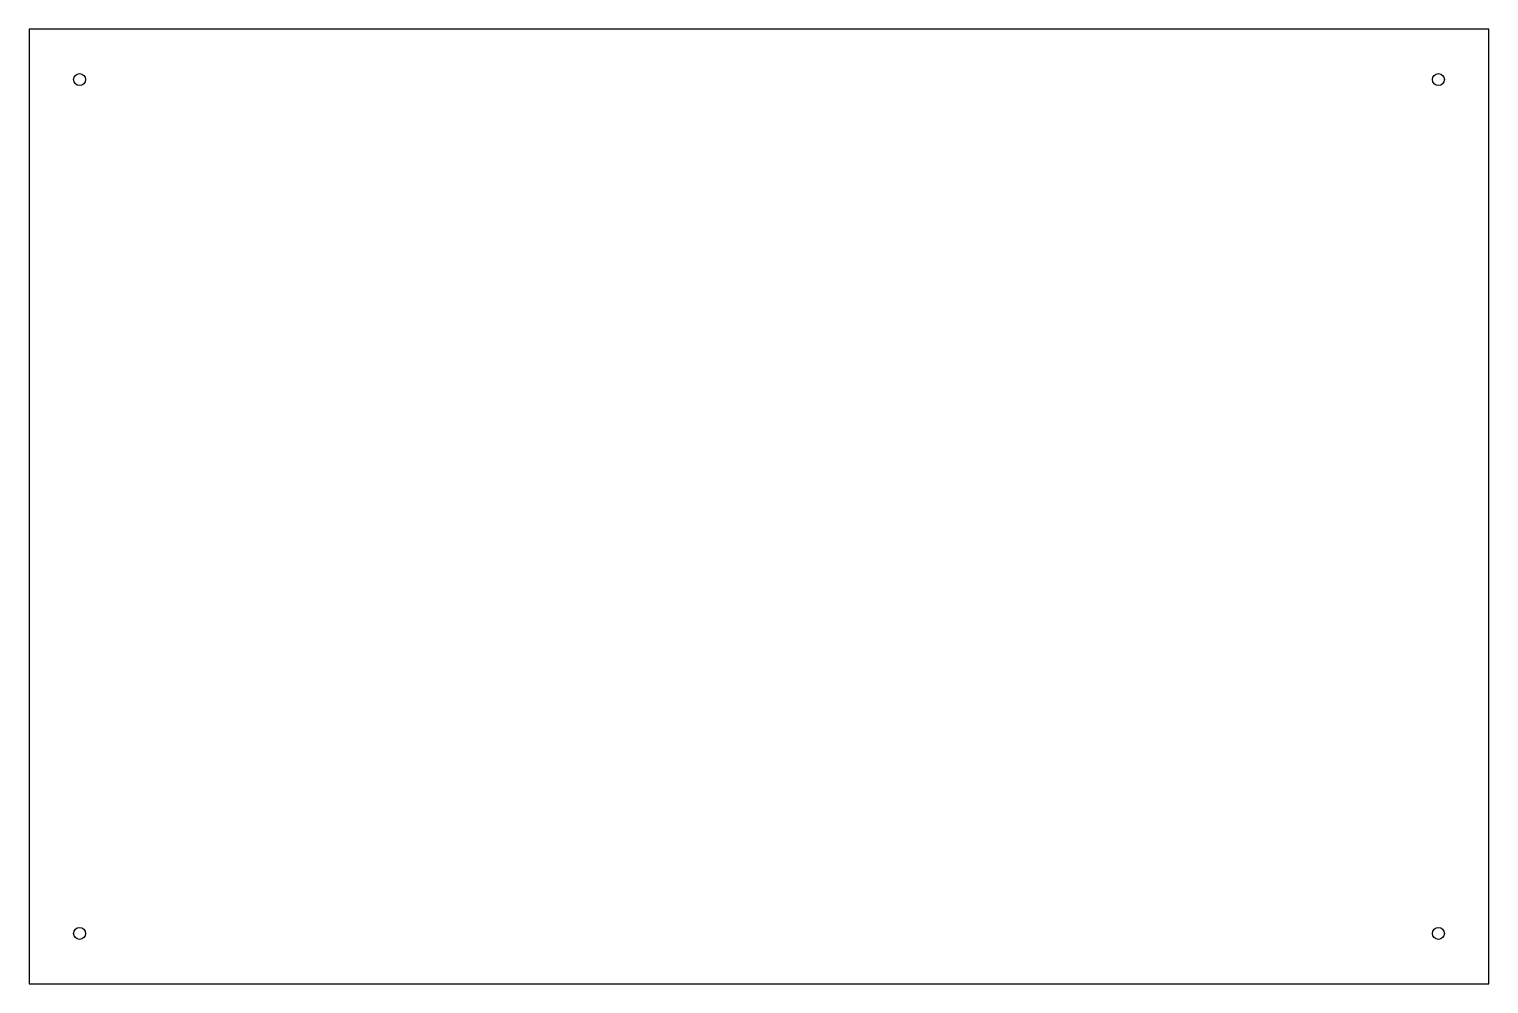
# Model space of a CAD drawing. Header units: millimetres. Extents: x 0 to 550, y 0 to 360.
import ezdxf

# ---------------------------------------------------------------- set-up
doc = ezdxf.new("R2010")
doc.units = ezdxf.units.MM

msp = doc.modelspace()

# ---------------------------------------------------------------- linework, layer by layer
at = {"layer": 'DRILL'}
for centre in [(19, 341), (531, 341), (19, 19), (531, 19)]:
    msp.add_circle(centre, 2.25, dxfattribs=at)
at = {"layer": 'OUTLINE'}
for p, q in [((550, 360), (0, 360)), ((0, 360), (0, 0)), ((550, 0), (550, 360)), ((0, 0), (550, 0))]:
    msp.add_line(p, q, dxfattribs=at)

doc.saveas('drawing.dxf')
